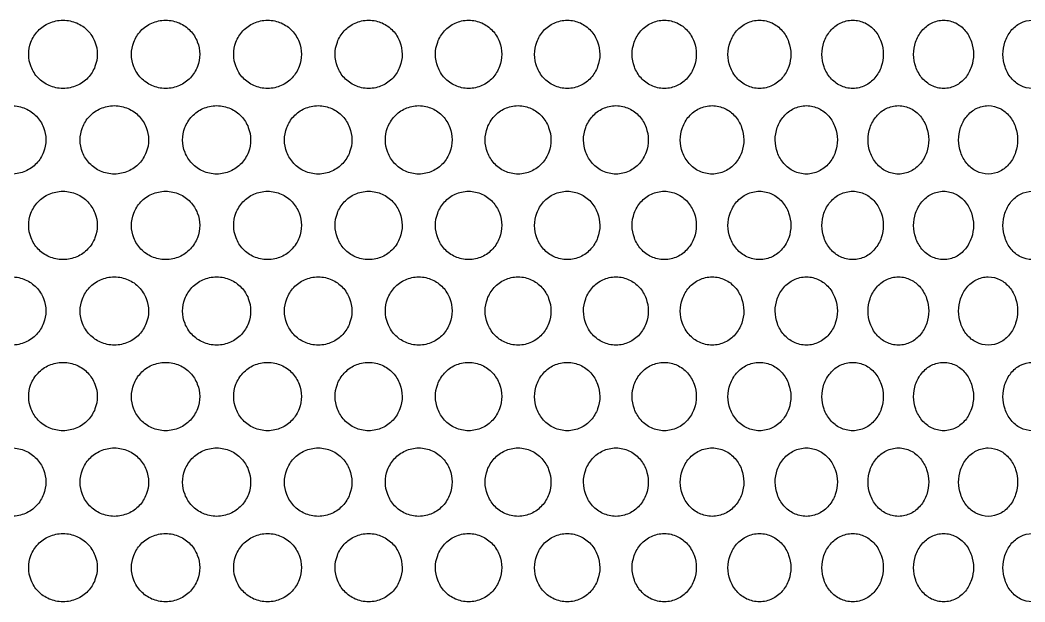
# Model space of a CAD drawing. Header units: millimetres. Extents: x 750 to 8479, y 2174 to 4333.
# Drawn here: x 1292.8 to 1410.3, y 2745.1 to 2813.1 of the extents above; entities that cross this region are included whole.
import ezdxf

# ---------------------------------------------------------------- set-up
doc = ezdxf.new("R2010")
doc.units = ezdxf.units.MM
doc.header["$LTSCALE"] = 153.67
doc.layers.add('02___PRT_ALL_AXES', color=7, linetype='CONTINUOUS')

msp = doc.modelspace()

# ---------------------------------------------------------------- linework, layer by layer
at = {"layer": '02___PRT_ALL_AXES', "color": 0, "linetype": 'Continuous'}
for points in [[(1297.82803, 2805.06591), (1297.23534, 2805.08775), (1296.17513, 2805.29974), (1294.84146, 2806.24269), (1294.00177, 2807.58256), (1293.72526, 2809.04925), (1293.99062, 2810.52312), (1294.82859, 2811.87762), (1296.16916, 2812.83075), (1297.23296, 2813.04428), (1297.82803, 2813.06591)], [(1297.82803, 2813.06591), (1298.42072, 2813.04407), (1299.48027, 2812.83209), (1300.8118, 2811.88914), (1301.64951, 2810.54927), (1301.92526, 2809.08257), (1301.66063, 2807.60871), (1300.82465, 2806.25421), (1299.48623, 2805.30107), (1298.4231, 2805.08754), (1297.82803, 2805.06591)], [(1309.82509, 2805.06591), (1309.23544, 2805.08775), (1308.18045, 2805.29974), (1306.85297, 2806.24269), (1306.01699, 2807.58256), (1305.74168, 2809.04925), (1306.00589, 2810.52312), (1306.84016, 2811.87762), (1308.17451, 2812.83075), (1309.23306, 2813.04428), (1309.82509, 2813.06591)], [(1309.82509, 2813.06591), (1310.41474, 2813.04407), (1311.46867, 2812.83209), (1312.79276, 2811.88914), (1313.62559, 2810.54927), (1313.89971, 2809.08257), (1313.63665, 2807.60871), (1312.80554, 2806.25421), (1311.47461, 2805.30107), (1310.41711, 2805.08754), (1309.82509, 2805.06591)], [(1321.74666, 2805.06591), (1321.16141, 2805.08775), (1320.11412, 2805.29974), (1318.79592, 2806.24269), (1317.9656, 2807.58256), (1317.69211, 2809.04925), (1317.95457, 2810.52312), (1318.78319, 2811.87762), (1320.10822, 2812.83075), (1321.15906, 2813.04428), (1321.74666, 2813.06591)], [(1321.74666, 2813.06591), (1322.33191, 2813.04407), (1323.37777, 2812.83209), (1324.69133, 2811.88914), (1325.51734, 2810.54927), (1325.78919, 2809.08257), (1325.52831, 2807.60871), (1324.704, 2806.25421), (1323.38365, 2805.30107), (1322.33426, 2805.08754), (1321.74666, 2805.06591)], [(1333.56498, 2805.06591), (1332.9855, 2805.08775), (1331.94833, 2805.29974), (1330.64249, 2806.24269), (1329.81975, 2807.58256), (1329.54874, 2809.04925), (1329.80882, 2810.52312), (1330.62988, 2811.87762), (1331.94249, 2812.83075), (1332.98317, 2813.04428), (1333.56498, 2813.06591)], [(1333.56498, 2813.06591), (1334.14446, 2813.04407), (1335.17981, 2812.83209), (1336.47978, 2811.88914), (1337.29705, 2810.54927), (1337.566, 2809.08257), (1337.3079, 2807.60871), (1336.49232, 2806.25421), (1335.18564, 2805.30107), (1334.14679, 2805.08754), (1333.56498, 2805.06591)], [(1345.25253, 2805.06591), (1344.68017, 2805.08775), (1343.65554, 2805.29974), (1342.36509, 2806.24269), (1341.55186, 2807.58256), (1341.28395, 2809.04925), (1341.54106, 2810.52312), (1342.35263, 2811.87762), (1343.64977, 2812.83075), (1344.67786, 2813.04428), (1345.25253, 2813.06591)], [(1345.25253, 2813.06591), (1345.82488, 2813.04407), (1346.84732, 2812.83209), (1348.13067, 2811.88914), (1348.9373, 2810.54927), (1349.20271, 2809.08257), (1348.94801, 2807.60871), (1348.14305, 2806.25421), (1346.85307, 2805.30107), (1345.82719, 2805.08754), (1345.25253, 2805.06591)], [(1356.78208, 2805.06591), (1356.21817, 2805.08775), (1355.20847, 2805.29974), (1353.93642, 2806.24269), (1353.13459, 2807.58256), (1352.87041, 2809.04925), (1353.12394, 2810.52312), (1353.92414, 2811.87762), (1355.20278, 2812.83075), (1356.2159, 2813.04428), (1356.78208, 2813.06591)], [(1356.78208, 2813.06591), (1357.34598, 2813.04407), (1358.35312, 2812.83209), (1359.61686, 2811.88914), (1360.41098, 2810.54927), (1360.67224, 2809.08257), (1360.42152, 2807.60871), (1359.62905, 2806.25421), (1358.35879, 2805.30107), (1357.34825, 2805.08754), (1356.78208, 2805.06591)], [(1368.12679, 2805.06591), (1367.57265, 2805.08775), (1366.58022, 2805.29974), (1365.32954, 2806.24269), (1364.54097, 2807.58256), (1364.28113, 2809.04925), (1364.5305, 2810.52312), (1365.31746, 2811.87762), (1366.57463, 2812.83075), (1367.57042, 2813.04428), (1368.12679, 2813.06591)], [(1368.12679, 2813.06591), (1368.68093, 2813.04407), (1369.67041, 2812.83209), (1370.91161, 2811.88914), (1371.69135, 2810.54927), (1371.94786, 2809.08257), (1371.7017, 2807.60871), (1370.92358, 2806.25421), (1369.67598, 2805.30107), (1368.68316, 2805.08754), (1368.12679, 2805.06591)], [(1379.26023, 2805.06591), (1378.71714, 2805.08775), (1377.74431, 2805.29974), (1376.5179, 2806.24269), (1375.74444, 2807.58256), (1375.48954, 2809.04925), (1375.73416, 2810.52312), (1376.50606, 2811.87762), (1377.73883, 2812.83075), (1378.71496, 2813.04428), (1379.26023, 2813.06591)], [(1379.26023, 2813.06591), (1379.80332, 2813.04407), (1380.77285, 2812.83209), (1381.98861, 2811.88914), (1382.75217, 2810.54927), (1383.00331, 2809.08257), (1382.7623, 2807.60871), (1382.00033, 2806.25421), (1380.77831, 2805.30107), (1379.8055, 2805.08754), (1379.26023, 2805.06591)], [(1390.15648, 2805.06591), (1389.62572, 2805.08775), (1388.67474, 2805.29974), (1387.47546, 2806.24269), (1386.7189, 2807.58256), (1386.46954, 2809.04925), (1386.70885, 2810.52312), (1387.46388, 2811.87762), (1388.66938, 2812.83075), (1389.62358, 2813.04428), (1390.15648, 2813.06591)], [(1390.15648, 2813.06591), (1390.68725, 2813.04407), (1391.63457, 2812.83209), (1392.82206, 2811.88914), (1393.56765, 2810.54927), (1393.81286, 2809.08257), (1393.57755, 2807.60871), (1392.83351, 2806.25421), (1391.6399, 2805.30107), (1390.68938, 2805.08754), (1390.15648, 2805.06591)], [(1400.79016, 2805.06591), (1400.27295, 2805.08775), (1399.34604, 2805.29974), (1398.17669, 2806.24269), (1397.4388, 2807.58256), (1397.19556, 2809.04925), (1397.429, 2810.52312), (1398.1654, 2811.87762), (1399.34082, 2812.83075), (1400.27087, 2813.04428), (1400.79016, 2813.06591)], [(1400.79016, 2813.06591), (1401.30737, 2813.04407), (1402.23028, 2812.83209), (1403.38673, 2811.88914), (1404.11263, 2810.54927), (1404.35132, 2809.08257), (1404.12226, 2807.60871), (1403.39788, 2806.25421), (1402.23548, 2805.30107), (1401.30945, 2805.08754), (1400.79016, 2805.06591)], [(1411.13651, 2805.06591), (1410.63406, 2805.08775), (1409.73338, 2805.29974), (1408.59668, 2806.24269), (1407.87917, 2807.58256), (1407.64262, 2809.04925), (1407.86964, 2810.52312), (1408.5857, 2811.87762), (1409.72831, 2812.83075), (1410.63204, 2813.04428), (1411.13651, 2813.06591)], [(1291.80992, 2803.06591), (1292.40361, 2803.04407), (1293.46504, 2802.83209), (1294.79914, 2801.88914), (1295.63855, 2800.54927), (1295.91488, 2799.08257), (1295.6497, 2797.60871), (1294.81201, 2796.25421), (1293.47102, 2795.30107), (1292.40599, 2795.08754), (1291.80992, 2795.06591)], [(1303.83425, 2795.06591), (1303.24291, 2795.08775), (1302.185, 2795.29974), (1300.85404, 2796.24269), (1300.01596, 2797.58256), (1299.73997, 2799.04925), (1300.00483, 2800.52312), (1300.84119, 2801.87762), (1302.17905, 2802.83075), (1303.24053, 2803.04428), (1303.83425, 2803.06591)], [(1303.83425, 2803.06591), (1304.42559, 2803.04407), (1305.48264, 2802.83209), (1306.81084, 2801.88914), (1307.64635, 2800.54927), (1307.92137, 2799.08257), (1307.65745, 2797.60871), (1306.82366, 2796.25421), (1305.4886, 2795.30107), (1304.42797, 2795.08754), (1303.83425, 2795.06591)], [(1315.79705, 2795.06591), (1315.20943, 2795.08775), (1314.15798, 2795.29974), (1312.83476, 2796.24269), (1312.00137, 2797.58256), (1311.72689, 2799.04925), (1311.99029, 2800.52312), (1312.82199, 2801.87762), (1314.15206, 2802.83075), (1315.20706, 2803.04428), (1315.79705, 2803.06591)], [(1315.79705, 2803.06591), (1316.38467, 2803.04407), (1317.43487, 2802.83209), (1318.75408, 2801.88914), (1319.58375, 2800.54927), (1319.85681, 2799.08257), (1319.59476, 2797.60871), (1318.76681, 2796.25421), (1317.44079, 2795.30107), (1316.38704, 2795.08754), (1315.79705, 2795.06591)], [(1327.67045, 2795.06591), (1327.08792, 2795.08775), (1326.04538, 2795.29974), (1324.73298, 2796.24269), (1323.90621, 2797.58256), (1323.63389, 2799.04925), (1323.89523, 2800.52312), (1324.72031, 2801.87762), (1326.03951, 2802.83075), (1327.08558, 2803.04428), (1327.67045, 2803.06591)], [(1327.67045, 2803.06591), (1328.25298, 2803.04407), (1329.29389, 2802.83209), (1330.60104, 2801.88914), (1331.42292, 2800.54927), (1331.6934, 2799.08257), (1331.43383, 2797.60871), (1330.61365, 2796.25421), (1329.29975, 2795.30107), (1328.25533, 2795.08754), (1327.67045, 2795.06591)], [(1339.42681, 2795.06591), (1338.85072, 2795.08775), (1337.81952, 2795.29974), (1336.521, 2796.24269), (1335.70278, 2797.58256), (1335.43324, 2799.04925), (1335.69191, 2800.52312), (1336.50846, 2801.87762), (1337.81371, 2802.83075), (1338.8484, 2803.04428), (1339.42681, 2803.06591)], [(1339.42681, 2803.06591), (1340.00289, 2803.04407), (1341.03209, 2802.83209), (1342.32412, 2801.88914), (1343.13631, 2800.54927), (1343.40357, 2799.08257), (1343.1471, 2797.60871), (1342.33659, 2796.25421), (1341.03788, 2795.30107), (1340.00521, 2795.08754), (1339.42681, 2795.06591)], [(1351.03874, 2795.06591), (1350.47044, 2795.08775), (1349.45298, 2795.29974), (1348.17136, 2796.24269), (1347.36359, 2797.58256), (1347.09747, 2799.04925), (1347.35286, 2800.52312), (1348.15898, 2801.87762), (1349.44725, 2802.83075), (1350.46815, 2803.04428), (1351.03874, 2803.06591)], [(1351.03874, 2803.06591), (1351.60704, 2803.04407), (1352.62211, 2802.83209), (1353.89603, 2801.88914), (1354.69664, 2800.54927), (1354.96005, 2799.08257), (1354.70727, 2797.60871), (1353.90832, 2796.25421), (1352.62783, 2795.30107), (1351.60932, 2795.08754), (1351.03874, 2795.06591)], [(1362.4792, 2795.06591), (1361.92001, 2795.08775), (1360.91866, 2795.29974), (1359.65693, 2796.24269), (1358.8615, 2797.58256), (1358.59941, 2799.04925), (1358.85093, 2800.52312), (1359.64474, 2801.87762), (1360.91302, 2802.83075), (1361.91776, 2803.04428), (1362.4792, 2803.06591)], [(1362.4792, 2803.06591), (1363.03839, 2803.04407), (1364.03698, 2802.83209), (1365.28982, 2801.88914), (1366.07698, 2800.54927), (1366.33594, 2799.08257), (1366.08743, 2797.60871), (1365.30191, 2796.25421), (1364.04261, 2795.30107), (1363.04064, 2795.08754), (1362.4792, 2795.06591)], [(1373.72155, 2795.06591), (1373.17278, 2795.08775), (1372.18986, 2795.29974), (1370.95096, 2796.24269), (1370.16971, 2797.58256), (1369.91227, 2799.04925), (1370.15933, 2800.52312), (1370.93899, 2801.87762), (1372.18432, 2802.83075), (1373.17057, 2803.04428), (1373.72155, 2803.06591)], [(1373.72155, 2803.06591), (1374.27032, 2803.04407), (1375.25012, 2802.83209), (1376.47895, 2801.88914), (1377.25083, 2800.54927), (1377.50473, 2799.08257), (1377.26107, 2797.60871), (1376.49081, 2796.25421), (1375.25563, 2795.30107), (1374.27253, 2795.08754), (1373.72155, 2795.06591)], [(1384.7396, 2795.06591), (1384.20252, 2795.08775), (1383.24033, 2795.29974), (1382.02714, 2796.24269), (1381.26191, 2797.58256), (1381.00971, 2799.04925), (1381.25174, 2800.52312), (1382.01542, 2801.87762), (1383.23491, 2802.83075), (1384.20036, 2803.04428), (1384.7396, 2803.06591)], [(1384.7396, 2803.06591), (1385.27669, 2803.04407), (1386.23539, 2802.83209), (1387.43737, 2801.88914), (1388.19216, 2800.54927), (1388.44041, 2799.08257), (1388.20218, 2797.60871), (1387.44896, 2796.25421), (1386.24079, 2795.30107), (1385.27885, 2795.08754), (1384.7396, 2795.06591)], [(1395.50771, 2795.06591), (1394.98357, 2795.08775), (1394.04435, 2795.29974), (1392.85969, 2796.24269), (1392.11225, 2797.58256), (1391.86588, 2799.04925), (1392.10232, 2800.52312), (1392.84825, 2801.87762), (1394.03906, 2802.83075), (1394.98146, 2803.04428), (1395.50771, 2803.06591)], [(1395.50771, 2803.06591), (1396.03185, 2803.04407), (1396.96723, 2802.83209), (1398.13955, 2801.88914), (1398.8755, 2800.54927), (1399.11752, 2799.08257), (1398.88527, 2797.60871), (1398.15085, 2796.25421), (1396.9725, 2795.30107), (1396.03395, 2795.08754), (1395.50771, 2795.06591)], [(1406.00077, 2795.06591), (1405.4908, 2795.08775), (1404.57674, 2795.29974), (1403.42338, 2796.24269), (1402.69547, 2797.58256), (1402.4555, 2799.04925), (1402.68579, 2800.52312), (1403.41223, 2801.87762), (1404.57159, 2802.83075), (1405.48874, 2803.04428), (1406.00077, 2803.06591)], [(1406.00077, 2803.06591), (1406.51075, 2803.04407), (1407.42064, 2802.83209), (1408.56056, 2801.88914), (1409.27597, 2800.54927), (1409.5112, 2799.08257), (1409.28546, 2797.60871), (1408.57155, 2796.25421), (1407.42577, 2795.30107), (1406.5128, 2795.08754), (1406.00077, 2795.06591)], [(1297.82803, 2785.06591), (1297.23534, 2785.08775), (1296.17513, 2785.29974), (1294.84146, 2786.24269), (1294.00177, 2787.58256), (1293.72526, 2789.04925), (1293.99062, 2790.52312), (1294.82859, 2791.87762), (1296.16916, 2792.83075), (1297.23296, 2793.04428), (1297.82803, 2793.06591)], [(1297.82803, 2793.06591), (1298.42072, 2793.04407), (1299.48027, 2792.83209), (1300.8118, 2791.88914), (1301.64951, 2790.54927), (1301.92526, 2789.08257), (1301.66063, 2787.60871), (1300.82465, 2786.25421), (1299.48623, 2785.30107), (1298.4231, 2785.08754), (1297.82803, 2785.06591)], [(1309.82509, 2785.06591), (1309.23544, 2785.08775), (1308.18045, 2785.29974), (1306.85297, 2786.24269), (1306.01699, 2787.58256), (1305.74168, 2789.04925), (1306.00589, 2790.52312), (1306.84016, 2791.87762), (1308.17451, 2792.83075), (1309.23306, 2793.04428), (1309.82509, 2793.06591)], [(1309.82509, 2793.06591), (1310.41474, 2793.04407), (1311.46867, 2792.83209), (1312.79276, 2791.88914), (1313.62559, 2790.54927), (1313.89971, 2789.08257), (1313.63665, 2787.60871), (1312.80554, 2786.25421), (1311.47461, 2785.30107), (1310.41711, 2785.08754), (1309.82509, 2785.06591)], [(1321.74666, 2785.06591), (1321.16141, 2785.08775), (1320.11412, 2785.29974), (1318.79592, 2786.24269), (1317.9656, 2787.58256), (1317.69211, 2789.04925), (1317.95457, 2790.52312), (1318.78319, 2791.87762), (1320.10822, 2792.83075), (1321.15906, 2793.04428), (1321.74666, 2793.06591)], [(1321.74666, 2793.06591), (1322.33191, 2793.04407), (1323.37777, 2792.83209), (1324.69133, 2791.88914), (1325.51734, 2790.54927), (1325.78919, 2789.08257), (1325.52831, 2787.60871), (1324.704, 2786.25421), (1323.38365, 2785.30107), (1322.33426, 2785.08754), (1321.74666, 2785.06591)], [(1333.56498, 2785.06591), (1332.9855, 2785.08775), (1331.94833, 2785.29974), (1330.64249, 2786.24269), (1329.81975, 2787.58256), (1329.54874, 2789.04925), (1329.80882, 2790.52312), (1330.62988, 2791.87762), (1331.94249, 2792.83075), (1332.98317, 2793.04428), (1333.56498, 2793.06591)], [(1333.56498, 2793.06591), (1334.14446, 2793.04407), (1335.17981, 2792.83209), (1336.47978, 2791.88914), (1337.29705, 2790.54927), (1337.566, 2789.08257), (1337.3079, 2787.60871), (1336.49232, 2786.25421), (1335.18564, 2785.30107), (1334.14679, 2785.08754), (1333.56498, 2785.06591)], [(1345.25253, 2785.06591), (1344.68017, 2785.08775), (1343.65554, 2785.29974), (1342.36509, 2786.24269), (1341.55186, 2787.58256), (1341.28395, 2789.04925), (1341.54106, 2790.52312), (1342.35263, 2791.87762), (1343.64977, 2792.83075), (1344.67786, 2793.04428), (1345.25253, 2793.06591)], [(1345.25253, 2793.06591), (1345.82488, 2793.04407), (1346.84732, 2792.83209), (1348.13067, 2791.88914), (1348.9373, 2790.54927), (1349.20271, 2789.08257), (1348.94801, 2787.60871), (1348.14305, 2786.25421), (1346.85307, 2785.30107), (1345.82719, 2785.08754), (1345.25253, 2785.06591)], [(1356.78208, 2785.06591), (1356.21817, 2785.08775), (1355.20847, 2785.29974), (1353.93642, 2786.24269), (1353.13459, 2787.58256), (1352.87041, 2789.04925), (1353.12394, 2790.52312), (1353.92414, 2791.87762), (1355.20278, 2792.83075), (1356.2159, 2793.04428), (1356.78208, 2793.06591)], [(1356.78208, 2793.06591), (1357.34598, 2793.04407), (1358.35312, 2792.83209), (1359.61686, 2791.88914), (1360.41098, 2790.54927), (1360.67224, 2789.08257), (1360.42152, 2787.60871), (1359.62905, 2786.25421), (1358.35879, 2785.30107), (1357.34825, 2785.08754), (1356.78208, 2785.06591)], [(1368.12679, 2785.06591), (1367.57265, 2785.08775), (1366.58022, 2785.29974), (1365.32954, 2786.24269), (1364.54097, 2787.58256), (1364.28113, 2789.04925), (1364.5305, 2790.52312), (1365.31746, 2791.87762), (1366.57463, 2792.83075), (1367.57042, 2793.04428), (1368.12679, 2793.06591)], [(1368.12679, 2793.06591), (1368.68093, 2793.04407), (1369.67041, 2792.83209), (1370.91161, 2791.88914), (1371.69135, 2790.54927), (1371.94786, 2789.08257), (1371.7017, 2787.60871), (1370.92358, 2786.25421), (1369.67598, 2785.30107), (1368.68316, 2785.08754), (1368.12679, 2785.06591)], [(1379.26023, 2785.06591), (1378.71714, 2785.08775), (1377.74431, 2785.29974), (1376.5179, 2786.24269), (1375.74444, 2787.58256), (1375.48954, 2789.04925), (1375.73416, 2790.52312), (1376.50606, 2791.87762), (1377.73883, 2792.83075), (1378.71496, 2793.04428), (1379.26023, 2793.06591)], [(1379.26023, 2793.06591), (1379.80332, 2793.04407), (1380.77285, 2792.83209), (1381.98861, 2791.88914), (1382.75217, 2790.54927), (1383.00331, 2789.08257), (1382.7623, 2787.60871), (1382.00033, 2786.25421), (1380.77831, 2785.30107), (1379.8055, 2785.08754), (1379.26023, 2785.06591)], [(1390.15648, 2785.06591), (1389.62572, 2785.08775), (1388.67474, 2785.29974), (1387.47546, 2786.24269), (1386.7189, 2787.58256), (1386.46954, 2789.04925), (1386.70885, 2790.52312), (1387.46388, 2791.87762), (1388.66938, 2792.83075), (1389.62358, 2793.04428), (1390.15648, 2793.06591)], [(1390.15648, 2793.06591), (1390.68725, 2793.04407), (1391.63457, 2792.83209), (1392.82206, 2791.88914), (1393.56765, 2790.54927), (1393.81286, 2789.08257), (1393.57755, 2787.60871), (1392.83351, 2786.25421), (1391.6399, 2785.30107), (1390.68938, 2785.08754), (1390.15648, 2785.06591)], [(1400.79016, 2785.06591), (1400.27295, 2785.08775), (1399.34604, 2785.29974), (1398.17669, 2786.24269), (1397.4388, 2787.58256), (1397.19556, 2789.04925), (1397.429, 2790.52312), (1398.1654, 2791.87762), (1399.34082, 2792.83075), (1400.27087, 2793.04428), (1400.79016, 2793.06591)], [(1400.79016, 2793.06591), (1401.30737, 2793.04407), (1402.23028, 2792.83209), (1403.38673, 2791.88914), (1404.11263, 2790.54927), (1404.35132, 2789.08257), (1404.12226, 2787.60871), (1403.39788, 2786.25421), (1402.23548, 2785.30107), (1401.30945, 2785.08754), (1400.79016, 2785.06591)], [(1411.13651, 2785.06591), (1410.63406, 2785.08775), (1409.73338, 2785.29974), (1408.59668, 2786.24269), (1407.87917, 2787.58256), (1407.64262, 2789.04925), (1407.86964, 2790.52312), (1408.5857, 2791.87762), (1409.72831, 2792.83075), (1410.63204, 2793.04428), (1411.13651, 2793.06591)], [(1291.80992, 2783.06591), (1292.40361, 2783.04407), (1293.46504, 2782.83209), (1294.79914, 2781.88914), (1295.63855, 2780.54927), (1295.91488, 2779.08257), (1295.6497, 2777.60871), (1294.81201, 2776.25421), (1293.47102, 2775.30107), (1292.40599, 2775.08754), (1291.80992, 2775.06591)], [(1303.83425, 2775.06591), (1303.24291, 2775.08775), (1302.185, 2775.29974), (1300.85404, 2776.24269), (1300.01596, 2777.58256), (1299.73997, 2779.04925), (1300.00483, 2780.52312), (1300.84119, 2781.87762), (1302.17905, 2782.83075), (1303.24053, 2783.04428), (1303.83425, 2783.06591)], [(1303.83425, 2783.06591), (1304.42559, 2783.04407), (1305.48264, 2782.83209), (1306.81084, 2781.88914), (1307.64635, 2780.54927), (1307.92137, 2779.08257), (1307.65745, 2777.60871), (1306.82366, 2776.25421), (1305.4886, 2775.30107), (1304.42797, 2775.08754), (1303.83425, 2775.06591)], [(1315.79705, 2775.06591), (1315.20943, 2775.08775), (1314.15798, 2775.29974), (1312.83476, 2776.24269), (1312.00137, 2777.58256), (1311.72689, 2779.04925), (1311.99029, 2780.52312), (1312.82199, 2781.87762), (1314.15206, 2782.83075), (1315.20706, 2783.04428), (1315.79705, 2783.06591)], [(1315.79705, 2783.06591), (1316.38467, 2783.04407), (1317.43487, 2782.83209), (1318.75408, 2781.88914), (1319.58375, 2780.54927), (1319.85681, 2779.08257), (1319.59476, 2777.60871), (1318.76681, 2776.25421), (1317.44079, 2775.30107), (1316.38704, 2775.08754), (1315.79705, 2775.06591)], [(1327.67045, 2775.06591), (1327.08792, 2775.08775), (1326.04538, 2775.29974), (1324.73298, 2776.24269), (1323.90621, 2777.58256), (1323.63389, 2779.04925), (1323.89523, 2780.52312), (1324.72031, 2781.87762), (1326.03951, 2782.83075), (1327.08558, 2783.04428), (1327.67045, 2783.06591)], [(1327.67045, 2783.06591), (1328.25298, 2783.04407), (1329.29389, 2782.83209), (1330.60104, 2781.88914), (1331.42292, 2780.54927), (1331.6934, 2779.08257), (1331.43383, 2777.60871), (1330.61365, 2776.25421), (1329.29975, 2775.30107), (1328.25533, 2775.08754), (1327.67045, 2775.06591)], [(1339.42681, 2775.06591), (1338.85072, 2775.08775), (1337.81952, 2775.29974), (1336.521, 2776.24269), (1335.70278, 2777.58256), (1335.43324, 2779.04925), (1335.69191, 2780.52312), (1336.50846, 2781.87762), (1337.81371, 2782.83075), (1338.8484, 2783.04428), (1339.42681, 2783.06591)], [(1339.42681, 2783.06591), (1340.00289, 2783.04407), (1341.03209, 2782.83209), (1342.32412, 2781.88914), (1343.13631, 2780.54927), (1343.40357, 2779.08257), (1343.1471, 2777.60871), (1342.33659, 2776.25421), (1341.03788, 2775.30107), (1340.00521, 2775.08754), (1339.42681, 2775.06591)], [(1351.03874, 2775.06591), (1350.47044, 2775.08775), (1349.45298, 2775.29974), (1348.17136, 2776.24269), (1347.36359, 2777.58256), (1347.09747, 2779.04925), (1347.35286, 2780.52312), (1348.15898, 2781.87762), (1349.44725, 2782.83075), (1350.46815, 2783.04428), (1351.03874, 2783.06591)], [(1351.03874, 2783.06591), (1351.60704, 2783.04407), (1352.62211, 2782.83209), (1353.89603, 2781.88914), (1354.69664, 2780.54927), (1354.96005, 2779.08257), (1354.70727, 2777.60871), (1353.90832, 2776.25421), (1352.62783, 2775.30107), (1351.60932, 2775.08754), (1351.03874, 2775.06591)], [(1362.4792, 2775.06591), (1361.92001, 2775.08775), (1360.91866, 2775.29974), (1359.65693, 2776.24269), (1358.8615, 2777.58256), (1358.59941, 2779.04925), (1358.85093, 2780.52312), (1359.64474, 2781.87762), (1360.91302, 2782.83075), (1361.91776, 2783.04428), (1362.4792, 2783.06591)], [(1362.4792, 2783.06591), (1363.03839, 2783.04407), (1364.03698, 2782.83209), (1365.28982, 2781.88914), (1366.07698, 2780.54927), (1366.33594, 2779.08257), (1366.08743, 2777.60871), (1365.30191, 2776.25421), (1364.04261, 2775.30107), (1363.04064, 2775.08754), (1362.4792, 2775.06591)], [(1373.72155, 2775.06591), (1373.17278, 2775.08775), (1372.18986, 2775.29974), (1370.95096, 2776.24269), (1370.16971, 2777.58256), (1369.91227, 2779.04925), (1370.15933, 2780.52312), (1370.93899, 2781.87762), (1372.18432, 2782.83075), (1373.17057, 2783.04428), (1373.72155, 2783.06591)], [(1373.72155, 2783.06591), (1374.27032, 2783.04407), (1375.25012, 2782.83209), (1376.47895, 2781.88914), (1377.25083, 2780.54927), (1377.50473, 2779.08257), (1377.26107, 2777.60871), (1376.49081, 2776.25421), (1375.25563, 2775.30107), (1374.27253, 2775.08754), (1373.72155, 2775.06591)], [(1384.7396, 2775.06591), (1384.20252, 2775.08775), (1383.24033, 2775.29974), (1382.02714, 2776.24269), (1381.26191, 2777.58256), (1381.00971, 2779.04925), (1381.25174, 2780.52312), (1382.01542, 2781.87762), (1383.23491, 2782.83075), (1384.20036, 2783.04428), (1384.7396, 2783.06591)], [(1384.7396, 2783.06591), (1385.27669, 2783.04407), (1386.23539, 2782.83209), (1387.43737, 2781.88914), (1388.19216, 2780.54927), (1388.44041, 2779.08257), (1388.20218, 2777.60871), (1387.44896, 2776.25421), (1386.24079, 2775.30107), (1385.27885, 2775.08754), (1384.7396, 2775.06591)], [(1395.50771, 2775.06591), (1394.98357, 2775.08775), (1394.04435, 2775.29974), (1392.85969, 2776.24269), (1392.11225, 2777.58256), (1391.86588, 2779.04925), (1392.10232, 2780.52312), (1392.84825, 2781.87762), (1394.03906, 2782.83075), (1394.98146, 2783.04428), (1395.50771, 2783.06591)], [(1395.50771, 2783.06591), (1396.03185, 2783.04407), (1396.96723, 2782.83209), (1398.13955, 2781.88914), (1398.8755, 2780.54927), (1399.11752, 2779.08257), (1398.88527, 2777.60871), (1398.15085, 2776.25421), (1396.9725, 2775.30107), (1396.03395, 2775.08754), (1395.50771, 2775.06591)], [(1406.00077, 2775.06591), (1405.4908, 2775.08775), (1404.57674, 2775.29974), (1403.42338, 2776.24269), (1402.69547, 2777.58256), (1402.4555, 2779.04925), (1402.68579, 2780.52312), (1403.41223, 2781.87762), (1404.57159, 2782.83075), (1405.48874, 2783.04428), (1406.00077, 2783.06591)], [(1406.00077, 2783.06591), (1406.51075, 2783.04407), (1407.42064, 2782.83209), (1408.56056, 2781.88914), (1409.27597, 2780.54927), (1409.5112, 2779.08257), (1409.28546, 2777.60871), (1408.57155, 2776.25421), (1407.42577, 2775.30107), (1406.5128, 2775.08754), (1406.00077, 2775.06591)], [(1297.82803, 2765.06591), (1297.23534, 2765.08775), (1296.17513, 2765.29974), (1294.84146, 2766.24269), (1294.00177, 2767.58256), (1293.72526, 2769.04925), (1293.99062, 2770.52312), (1294.82859, 2771.87762), (1296.16916, 2772.83075), (1297.23296, 2773.04428), (1297.82803, 2773.06591)], [(1297.82803, 2773.06591), (1298.42072, 2773.04407), (1299.48027, 2772.83209), (1300.8118, 2771.88914), (1301.64951, 2770.54927), (1301.92526, 2769.08257), (1301.66063, 2767.60871), (1300.82465, 2766.25421), (1299.48623, 2765.30107), (1298.4231, 2765.08754), (1297.82803, 2765.06591)], [(1309.82509, 2765.06591), (1309.23544, 2765.08775), (1308.18045, 2765.29974), (1306.85297, 2766.24269), (1306.01699, 2767.58256), (1305.74168, 2769.04925), (1306.00589, 2770.52312), (1306.84016, 2771.87762), (1308.17451, 2772.83075), (1309.23306, 2773.04428), (1309.82509, 2773.06591)], [(1309.82509, 2773.06591), (1310.41474, 2773.04407), (1311.46867, 2772.83209), (1312.79276, 2771.88914), (1313.62559, 2770.54927), (1313.89971, 2769.08257), (1313.63665, 2767.60871), (1312.80554, 2766.25421), (1311.47461, 2765.30107), (1310.41711, 2765.08754), (1309.82509, 2765.06591)], [(1321.74666, 2765.06591), (1321.16141, 2765.08775), (1320.11412, 2765.29974), (1318.79592, 2766.24269), (1317.9656, 2767.58256), (1317.69211, 2769.04925), (1317.95457, 2770.52312), (1318.78319, 2771.87762), (1320.10822, 2772.83075), (1321.15906, 2773.04428), (1321.74666, 2773.06591)], [(1321.74666, 2773.06591), (1322.33191, 2773.04407), (1323.37777, 2772.83209), (1324.69133, 2771.88914), (1325.51734, 2770.54927), (1325.78919, 2769.08257), (1325.52831, 2767.60871), (1324.704, 2766.25421), (1323.38365, 2765.30107), (1322.33426, 2765.08754), (1321.74666, 2765.06591)], [(1333.56498, 2765.06591), (1332.9855, 2765.08775), (1331.94833, 2765.29974), (1330.64249, 2766.24269), (1329.81975, 2767.58256), (1329.54874, 2769.04925), (1329.80882, 2770.52312), (1330.62988, 2771.87762), (1331.94249, 2772.83075), (1332.98317, 2773.04428), (1333.56498, 2773.06591)], [(1333.56498, 2773.06591), (1334.14446, 2773.04407), (1335.17981, 2772.83209), (1336.47978, 2771.88914), (1337.29705, 2770.54927), (1337.566, 2769.08257), (1337.3079, 2767.60871), (1336.49232, 2766.25421), (1335.18564, 2765.30107), (1334.14679, 2765.08754), (1333.56498, 2765.06591)], [(1345.25253, 2765.06591), (1344.68017, 2765.08775), (1343.65554, 2765.29974), (1342.36509, 2766.24269), (1341.55186, 2767.58256), (1341.28395, 2769.04925), (1341.54106, 2770.52312), (1342.35263, 2771.87762), (1343.64977, 2772.83075), (1344.67786, 2773.04428), (1345.25253, 2773.06591)], [(1345.25253, 2773.06591), (1345.82488, 2773.04407), (1346.84732, 2772.83209), (1348.13067, 2771.88914), (1348.9373, 2770.54927), (1349.20271, 2769.08257), (1348.94801, 2767.60871), (1348.14305, 2766.25421), (1346.85307, 2765.30107), (1345.82719, 2765.08754), (1345.25253, 2765.06591)], [(1356.78208, 2765.06591), (1356.21817, 2765.08775), (1355.20847, 2765.29974), (1353.93642, 2766.24269), (1353.13459, 2767.58256), (1352.87041, 2769.04925), (1353.12394, 2770.52312), (1353.92414, 2771.87762), (1355.20278, 2772.83075), (1356.2159, 2773.04428), (1356.78208, 2773.06591)], [(1356.78208, 2773.06591), (1357.34598, 2773.04407), (1358.35312, 2772.83209), (1359.61686, 2771.88914), (1360.41098, 2770.54927), (1360.67224, 2769.08257), (1360.42152, 2767.60871), (1359.62905, 2766.25421), (1358.35879, 2765.30107), (1357.34825, 2765.08754), (1356.78208, 2765.06591)], [(1368.12679, 2765.06591), (1367.57265, 2765.08775), (1366.58022, 2765.29974), (1365.32954, 2766.24269), (1364.54097, 2767.58256), (1364.28113, 2769.04925), (1364.5305, 2770.52312), (1365.31746, 2771.87762), (1366.57463, 2772.83075), (1367.57042, 2773.04428), (1368.12679, 2773.06591)], [(1368.12679, 2773.06591), (1368.68093, 2773.04407), (1369.67041, 2772.83209), (1370.91161, 2771.88914), (1371.69135, 2770.54927), (1371.94786, 2769.08257), (1371.7017, 2767.60871), (1370.92358, 2766.25421), (1369.67598, 2765.30107), (1368.68316, 2765.08754), (1368.12679, 2765.06591)], [(1379.26023, 2765.06591), (1378.71714, 2765.08775), (1377.74431, 2765.29974), (1376.5179, 2766.24269), (1375.74444, 2767.58256), (1375.48954, 2769.04925), (1375.73416, 2770.52312), (1376.50606, 2771.87762), (1377.73883, 2772.83075), (1378.71496, 2773.04428), (1379.26023, 2773.06591)], [(1379.26023, 2773.06591), (1379.80332, 2773.04407), (1380.77285, 2772.83209), (1381.98861, 2771.88914), (1382.75217, 2770.54927), (1383.00331, 2769.08257), (1382.7623, 2767.60871), (1382.00033, 2766.25421), (1380.77831, 2765.30107), (1379.8055, 2765.08754), (1379.26023, 2765.06591)], [(1390.15648, 2765.06591), (1389.62572, 2765.08775), (1388.67474, 2765.29974), (1387.47546, 2766.24269), (1386.7189, 2767.58256), (1386.46954, 2769.04925), (1386.70885, 2770.52312), (1387.46388, 2771.87762), (1388.66938, 2772.83075), (1389.62358, 2773.04428), (1390.15648, 2773.06591)], [(1390.15648, 2773.06591), (1390.68725, 2773.04407), (1391.63457, 2772.83209), (1392.82206, 2771.88914), (1393.56765, 2770.54927), (1393.81286, 2769.08257), (1393.57755, 2767.60871), (1392.83351, 2766.25421), (1391.6399, 2765.30107), (1390.68938, 2765.08754), (1390.15648, 2765.06591)], [(1400.79016, 2765.06591), (1400.27295, 2765.08775), (1399.34604, 2765.29974), (1398.17669, 2766.24269), (1397.4388, 2767.58256), (1397.19556, 2769.04925), (1397.429, 2770.52312), (1398.1654, 2771.87762), (1399.34082, 2772.83075), (1400.27087, 2773.04428), (1400.79016, 2773.06591)], [(1400.79016, 2773.06591), (1401.30737, 2773.04407), (1402.23028, 2772.83209), (1403.38673, 2771.88914), (1404.11263, 2770.54927), (1404.35132, 2769.08257), (1404.12226, 2767.60871), (1403.39788, 2766.25421), (1402.23548, 2765.30107), (1401.30945, 2765.08754), (1400.79016, 2765.06591)], [(1411.13651, 2765.06591), (1410.63406, 2765.08775), (1409.73338, 2765.29974), (1408.59668, 2766.24269), (1407.87917, 2767.58256), (1407.64262, 2769.04925), (1407.86964, 2770.52312), (1408.5857, 2771.87762), (1409.72831, 2772.83075), (1410.63204, 2773.04428), (1411.13651, 2773.06591)], [(1291.80992, 2763.06591), (1292.40361, 2763.04407), (1293.46504, 2762.83209), (1294.79914, 2761.88914), (1295.63855, 2760.54927), (1295.91488, 2759.08257), (1295.6497, 2757.60871), (1294.81201, 2756.25421), (1293.47102, 2755.30107), (1292.40599, 2755.08754), (1291.80992, 2755.06591)], [(1303.83425, 2755.06591), (1303.24291, 2755.08775), (1302.185, 2755.29974), (1300.85404, 2756.24269), (1300.01596, 2757.58256), (1299.73997, 2759.04925), (1300.00483, 2760.52312), (1300.84119, 2761.87762), (1302.17905, 2762.83075), (1303.24053, 2763.04428), (1303.83425, 2763.06591)], [(1303.83425, 2763.06591), (1304.42559, 2763.04407), (1305.48264, 2762.83209), (1306.81084, 2761.88914), (1307.64635, 2760.54927), (1307.92137, 2759.08257), (1307.65745, 2757.60871), (1306.82366, 2756.25421), (1305.4886, 2755.30107), (1304.42797, 2755.08754), (1303.83425, 2755.06591)], [(1315.79705, 2755.06591), (1315.20943, 2755.08775), (1314.15798, 2755.29974), (1312.83476, 2756.24269), (1312.00137, 2757.58256), (1311.72689, 2759.04925), (1311.99029, 2760.52312), (1312.82199, 2761.87762), (1314.15206, 2762.83075), (1315.20706, 2763.04428), (1315.79705, 2763.06591)], [(1315.79705, 2763.06591), (1316.38467, 2763.04407), (1317.43487, 2762.83209), (1318.75408, 2761.88914), (1319.58375, 2760.54927), (1319.85681, 2759.08257), (1319.59476, 2757.60871), (1318.76681, 2756.25421), (1317.44079, 2755.30107), (1316.38704, 2755.08754), (1315.79705, 2755.06591)], [(1327.67045, 2755.06591), (1327.08792, 2755.08775), (1326.04538, 2755.29974), (1324.73298, 2756.24269), (1323.90621, 2757.58256), (1323.63389, 2759.04925), (1323.89523, 2760.52312), (1324.72031, 2761.87762), (1326.03951, 2762.83075), (1327.08558, 2763.04428), (1327.67045, 2763.06591)], [(1327.67045, 2763.06591), (1328.25298, 2763.04407), (1329.29389, 2762.83209), (1330.60104, 2761.88914), (1331.42292, 2760.54927), (1331.6934, 2759.08257), (1331.43383, 2757.60871), (1330.61365, 2756.25421), (1329.29975, 2755.30107), (1328.25533, 2755.08754), (1327.67045, 2755.06591)], [(1339.42681, 2755.06591), (1338.85072, 2755.08775), (1337.81952, 2755.29974), (1336.521, 2756.24269), (1335.70278, 2757.58256), (1335.43324, 2759.04925), (1335.69191, 2760.52312), (1336.50846, 2761.87762), (1337.81371, 2762.83075), (1338.8484, 2763.04428), (1339.42681, 2763.06591)], [(1339.42681, 2763.06591), (1340.00289, 2763.04407), (1341.03209, 2762.83209), (1342.32412, 2761.88914), (1343.13631, 2760.54927), (1343.40357, 2759.08257), (1343.1471, 2757.60871), (1342.33659, 2756.25421), (1341.03788, 2755.30107), (1340.00521, 2755.08754), (1339.42681, 2755.06591)], [(1351.03874, 2755.06591), (1350.47044, 2755.08775), (1349.45298, 2755.29974), (1348.17136, 2756.24269), (1347.36359, 2757.58256), (1347.09747, 2759.04925), (1347.35286, 2760.52312), (1348.15898, 2761.87762), (1349.44725, 2762.83075), (1350.46815, 2763.04428), (1351.03874, 2763.06591)], [(1351.03874, 2763.06591), (1351.60704, 2763.04407), (1352.62211, 2762.83209), (1353.89603, 2761.88914), (1354.69664, 2760.54927), (1354.96005, 2759.08257), (1354.70727, 2757.60871), (1353.90832, 2756.25421), (1352.62783, 2755.30107), (1351.60932, 2755.08754), (1351.03874, 2755.06591)], [(1362.4792, 2755.06591), (1361.92001, 2755.08775), (1360.91866, 2755.29974), (1359.65693, 2756.24269), (1358.8615, 2757.58256), (1358.59941, 2759.04925), (1358.85093, 2760.52312), (1359.64474, 2761.87762), (1360.91302, 2762.83075), (1361.91776, 2763.04428), (1362.4792, 2763.06591)], [(1362.4792, 2763.06591), (1363.03839, 2763.04407), (1364.03698, 2762.83209), (1365.28982, 2761.88914), (1366.07698, 2760.54927), (1366.33594, 2759.08257), (1366.08743, 2757.60871), (1365.30191, 2756.25421), (1364.04261, 2755.30107), (1363.04064, 2755.08754), (1362.4792, 2755.06591)], [(1373.72155, 2755.06591), (1373.17278, 2755.08775), (1372.18986, 2755.29974), (1370.95096, 2756.24269), (1370.16971, 2757.58256), (1369.91227, 2759.04925), (1370.15933, 2760.52312), (1370.93899, 2761.87762), (1372.18432, 2762.83075), (1373.17057, 2763.04428), (1373.72155, 2763.06591)], [(1373.72155, 2763.06591), (1374.27032, 2763.04407), (1375.25012, 2762.83209), (1376.47895, 2761.88914), (1377.25083, 2760.54927), (1377.50473, 2759.08257), (1377.26107, 2757.60871), (1376.49081, 2756.25421), (1375.25563, 2755.30107), (1374.27253, 2755.08754), (1373.72155, 2755.06591)], [(1384.7396, 2755.06591), (1384.20252, 2755.08775), (1383.24033, 2755.29974), (1382.02714, 2756.24269), (1381.26191, 2757.58256), (1381.00971, 2759.04925), (1381.25174, 2760.52312), (1382.01542, 2761.87762), (1383.23491, 2762.83075), (1384.20036, 2763.04428), (1384.7396, 2763.06591)], [(1384.7396, 2763.06591), (1385.27669, 2763.04407), (1386.23539, 2762.83209), (1387.43737, 2761.88914), (1388.19216, 2760.54927), (1388.44041, 2759.08257), (1388.20218, 2757.60871), (1387.44896, 2756.25421), (1386.24079, 2755.30107), (1385.27885, 2755.08754), (1384.7396, 2755.06591)], [(1395.50771, 2755.06591), (1394.98357, 2755.08775), (1394.04435, 2755.29974), (1392.85969, 2756.24269), (1392.11225, 2757.58256), (1391.86588, 2759.04925), (1392.10232, 2760.52312), (1392.84825, 2761.87762), (1394.03906, 2762.83075), (1394.98146, 2763.04428), (1395.50771, 2763.06591)], [(1395.50771, 2763.06591), (1396.03185, 2763.04407), (1396.96723, 2762.83209), (1398.13955, 2761.88914), (1398.8755, 2760.54927), (1399.11752, 2759.08257), (1398.88527, 2757.60871), (1398.15085, 2756.25421), (1396.9725, 2755.30107), (1396.03395, 2755.08754), (1395.50771, 2755.06591)], [(1406.00077, 2755.06591), (1405.4908, 2755.08775), (1404.57674, 2755.29974), (1403.42338, 2756.24269), (1402.69547, 2757.58256), (1402.4555, 2759.04925), (1402.68579, 2760.52312), (1403.41223, 2761.87762), (1404.57159, 2762.83075), (1405.48874, 2763.04428), (1406.00077, 2763.06591)], [(1406.00077, 2763.06591), (1406.51075, 2763.04407), (1407.42064, 2762.83209), (1408.56056, 2761.88914), (1409.27597, 2760.54927), (1409.5112, 2759.08257), (1409.28546, 2757.60871), (1408.57155, 2756.25421), (1407.42577, 2755.30107), (1406.5128, 2755.08754), (1406.00077, 2755.06591)], [(1297.82803, 2745.06591), (1297.23534, 2745.08775), (1296.17513, 2745.29974), (1294.84146, 2746.24269), (1294.00177, 2747.58256), (1293.72526, 2749.04925), (1293.99062, 2750.52312), (1294.82859, 2751.87762), (1296.16916, 2752.83075), (1297.23296, 2753.04428), (1297.82803, 2753.06591)], [(1297.82803, 2753.06591), (1298.42072, 2753.04407), (1299.48027, 2752.83209), (1300.8118, 2751.88914), (1301.64951, 2750.54927), (1301.92526, 2749.08257), (1301.66063, 2747.60871), (1300.82465, 2746.25421), (1299.48623, 2745.30107), (1298.4231, 2745.08754), (1297.82803, 2745.06591)], [(1309.82509, 2745.06591), (1309.23544, 2745.08775), (1308.18045, 2745.29974), (1306.85297, 2746.24269), (1306.01699, 2747.58256), (1305.74168, 2749.04925), (1306.00589, 2750.52312), (1306.84016, 2751.87762), (1308.17451, 2752.83075), (1309.23306, 2753.04428), (1309.82509, 2753.06591)], [(1309.82509, 2753.06591), (1310.41474, 2753.04407), (1311.46867, 2752.83209), (1312.79276, 2751.88914), (1313.62559, 2750.54927), (1313.89971, 2749.08257), (1313.63665, 2747.60871), (1312.80554, 2746.25421), (1311.47461, 2745.30107), (1310.41711, 2745.08754), (1309.82509, 2745.06591)], [(1321.74666, 2745.06591), (1321.16141, 2745.08775), (1320.11412, 2745.29974), (1318.79592, 2746.24269), (1317.9656, 2747.58256), (1317.69211, 2749.04925), (1317.95457, 2750.52312), (1318.78319, 2751.87762), (1320.10822, 2752.83075), (1321.15906, 2753.04428), (1321.74666, 2753.06591)], [(1321.74666, 2753.06591), (1322.33191, 2753.04407), (1323.37777, 2752.83209), (1324.69133, 2751.88914), (1325.51734, 2750.54927), (1325.78919, 2749.08257), (1325.52831, 2747.60871), (1324.704, 2746.25421), (1323.38365, 2745.30107), (1322.33426, 2745.08754), (1321.74666, 2745.06591)], [(1333.56498, 2745.06591), (1332.9855, 2745.08775), (1331.94833, 2745.29974), (1330.64249, 2746.24269), (1329.81975, 2747.58256), (1329.54874, 2749.04925), (1329.80882, 2750.52312), (1330.62988, 2751.87762), (1331.94249, 2752.83075), (1332.98317, 2753.04428), (1333.56498, 2753.06591)], [(1333.56498, 2753.06591), (1334.14446, 2753.04407), (1335.17981, 2752.83209), (1336.47978, 2751.88914), (1337.29705, 2750.54927), (1337.566, 2749.08257), (1337.3079, 2747.60871), (1336.49232, 2746.25421), (1335.18564, 2745.30107), (1334.14679, 2745.08754), (1333.56498, 2745.06591)], [(1345.25253, 2745.06591), (1344.68017, 2745.08775), (1343.65554, 2745.29974), (1342.36509, 2746.24269), (1341.55186, 2747.58256), (1341.28395, 2749.04925), (1341.54106, 2750.52312), (1342.35263, 2751.87762), (1343.64977, 2752.83075), (1344.67786, 2753.04428), (1345.25253, 2753.06591)], [(1345.25253, 2753.06591), (1345.82488, 2753.04407), (1346.84732, 2752.83209), (1348.13067, 2751.88914), (1348.9373, 2750.54927), (1349.20271, 2749.08257), (1348.94801, 2747.60871), (1348.14305, 2746.25421), (1346.85307, 2745.30107), (1345.82719, 2745.08754), (1345.25253, 2745.06591)], [(1356.78208, 2745.06591), (1356.21817, 2745.08775), (1355.20847, 2745.29974), (1353.93642, 2746.24269), (1353.13459, 2747.58256), (1352.87041, 2749.04925), (1353.12394, 2750.52312), (1353.92414, 2751.87762), (1355.20278, 2752.83075), (1356.2159, 2753.04428), (1356.78208, 2753.06591)], [(1356.78208, 2753.06591), (1357.34598, 2753.04407), (1358.35312, 2752.83209), (1359.61686, 2751.88914), (1360.41098, 2750.54927), (1360.67224, 2749.08257), (1360.42152, 2747.60871), (1359.62905, 2746.25421), (1358.35879, 2745.30107), (1357.34825, 2745.08754), (1356.78208, 2745.06591)], [(1368.12679, 2745.06591), (1367.57265, 2745.08775), (1366.58022, 2745.29974), (1365.32954, 2746.24269), (1364.54097, 2747.58256), (1364.28113, 2749.04925), (1364.5305, 2750.52312), (1365.31746, 2751.87762), (1366.57463, 2752.83075), (1367.57042, 2753.04428), (1368.12679, 2753.06591)], [(1368.12679, 2753.06591), (1368.68093, 2753.04407), (1369.67041, 2752.83209), (1370.91161, 2751.88914), (1371.69135, 2750.54927), (1371.94786, 2749.08257), (1371.7017, 2747.60871), (1370.92358, 2746.25421), (1369.67598, 2745.30107), (1368.68316, 2745.08754), (1368.12679, 2745.06591)], [(1379.26023, 2745.06591), (1378.71714, 2745.08775), (1377.74431, 2745.29974), (1376.5179, 2746.24269), (1375.74444, 2747.58256), (1375.48954, 2749.04925), (1375.73416, 2750.52312), (1376.50606, 2751.87762), (1377.73883, 2752.83075), (1378.71496, 2753.04428), (1379.26023, 2753.06591)], [(1379.26023, 2753.06591), (1379.80332, 2753.04407), (1380.77285, 2752.83209), (1381.98861, 2751.88914), (1382.75217, 2750.54927), (1383.00331, 2749.08257), (1382.7623, 2747.60871), (1382.00033, 2746.25421), (1380.77831, 2745.30107), (1379.8055, 2745.08754), (1379.26023, 2745.06591)], [(1390.15648, 2745.06591), (1389.62572, 2745.08775), (1388.67474, 2745.29974), (1387.47546, 2746.24269), (1386.7189, 2747.58256), (1386.46954, 2749.04925), (1386.70885, 2750.52312), (1387.46388, 2751.87762), (1388.66938, 2752.83075), (1389.62358, 2753.04428), (1390.15648, 2753.06591)], [(1390.15648, 2753.06591), (1390.68725, 2753.04407), (1391.63457, 2752.83209), (1392.82206, 2751.88914), (1393.56765, 2750.54927), (1393.81286, 2749.08257), (1393.57755, 2747.60871), (1392.83351, 2746.25421), (1391.6399, 2745.30107), (1390.68938, 2745.08754), (1390.15648, 2745.06591)], [(1400.79016, 2745.06591), (1400.27295, 2745.08775), (1399.34604, 2745.29974), (1398.17669, 2746.24269), (1397.4388, 2747.58256), (1397.19556, 2749.04925), (1397.429, 2750.52312), (1398.1654, 2751.87762), (1399.34082, 2752.83075), (1400.27087, 2753.04428), (1400.79016, 2753.06591)], [(1400.79016, 2753.06591), (1401.30737, 2753.04407), (1402.23028, 2752.83209), (1403.38673, 2751.88914), (1404.11263, 2750.54927), (1404.35132, 2749.08257), (1404.12226, 2747.60871), (1403.39788, 2746.25421), (1402.23548, 2745.30107), (1401.30945, 2745.08754), (1400.79016, 2745.06591)], [(1411.13651, 2745.06591), (1410.63406, 2745.08775), (1409.73338, 2745.29974), (1408.59668, 2746.24269), (1407.87917, 2747.58256), (1407.64262, 2749.04925), (1407.86964, 2750.52312), (1408.5857, 2751.87762), (1409.72831, 2752.83075), (1410.63204, 2753.04428), (1411.13651, 2753.06591)]]:
    msp.add_open_spline(points, degree=3, dxfattribs=at)

doc.saveas('drawing.dxf')
